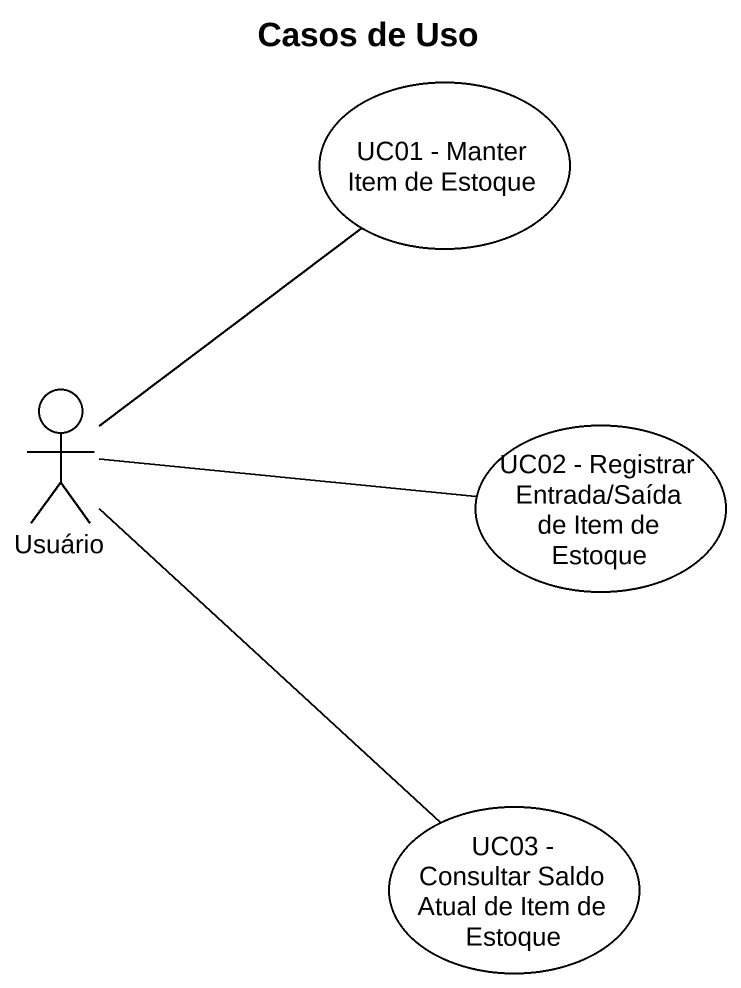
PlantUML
@startuml
title Casos de Uso
usecase "UC01 - Manter Item de Estoque" as UC01_Manter_Item_de_Estoque
actor Usuário
usecase "UC02 - Registrar Entrada/Saída de Item de Estoque" as UC02_Registrar_Entrada
usecase "UC03 - Consultar Saldo Atual de Item de Estoque" as UC03_Consultar_Saldo_Atual
Usuário -up- UC01_Manter_Item_de_Estoque
Usuário -right- UC02_Registrar_Entrada
Usuário -- UC03_Consultar_Saldo_Atual
@enduml
